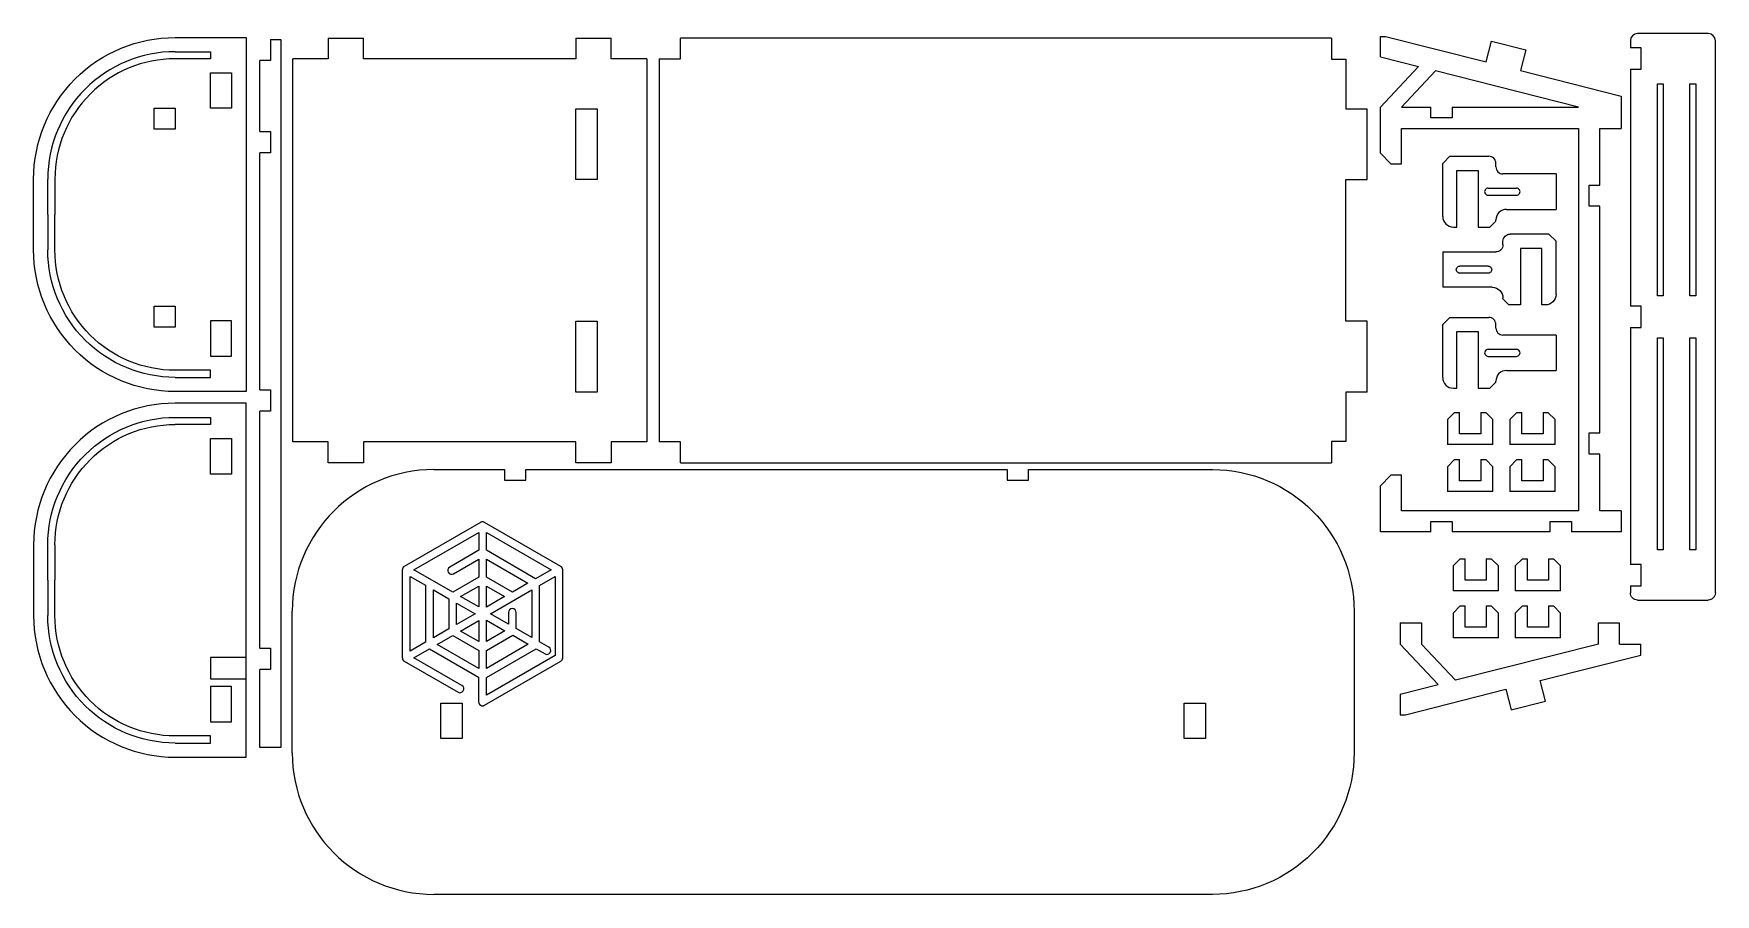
# Model space of a CAD drawing. Extents: x 170 to 408, y 169 to 291.
import ezdxf

# ---------------------------------------------------------------- set-up
doc = ezdxf.new("R2010")
doc.units = 0
doc.layers.add('Decoupe_2', color=7, linetype='CONTINUOUS')

msp = doc.modelspace()

# ---------------------------------------------------------------- linework, layer by layer
at = {"layer": 'Decoupe_2', "color": 6}
for points in [[(200.108658, 290.250149), (200.108658, 240.250152), (190.108658, 240.250152)], [(190.108658, 290.250149), (200.108658, 290.250149)], [(203.55143, 289.985604), (205.05143, 289.985604), (205.05143, 189.985604), (202.05143, 189.985604)], [(203.55143, 289.985604), (203.55143, 286.985604)], [(211.70952, 290.175002), (211.70952, 287.225002)], [(211.70952, 290.175002), (216.70952, 290.175002)], [(216.70952, 287.225002), (216.70952, 290.175002)], [(246.70952, 290.175002), (251.70952, 290.175002)], [(246.70952, 290.175002), (246.70952, 287.225002)], [(251.70952, 287.225002), (251.70952, 290.175002)], [(353.466719, 290.175002), (261.46672, 290.175002)], [(261.46672, 287.225002), (261.46672, 290.175002)], [(353.466719, 290.175002), (353.466719, 287.175002)], [(360.354052, 290.412822), (361.090652, 290.412822)], [(360.354052, 287.504622), (360.354052, 290.412822)], [(361.090652, 290.412822), (375.298872, 286.814122)], [(406.67567, 290.799091), (396.67567, 290.799091)], [(360.354052, 287.504622), (365.734952, 286.141822)], [(375.298872, 286.814122), (376.035452, 289.722322)], [(376.035452, 289.722322), (380.882392, 288.494722)], [(380.882392, 288.494722), (380.145812, 285.586522)], [(395.67567, 289.799091), (395.67567, 288.799092)], [(395.67567, 285.799093), (397.17567, 285.799093), (397.17567, 288.799092), (395.67567, 288.799092)], [(407.67567, 211.799093), (407.67567, 289.799091)], [(202.05143, 276.985604), (202.05143, 286.985604)], [(203.55143, 286.985604), (202.05143, 286.985604)], [(206.70952, 233.125002), (206.70952, 287.225002)], [(211.70952, 287.225002), (206.70952, 287.225002)], [(246.70952, 287.225002), (216.70952, 287.225002)], [(256.70952, 287.225002), (251.70952, 287.225002)], [(256.70952, 287.225002), (256.70952, 233.125002)], [(258.46672, 287.225002), (261.46672, 287.225002)], [(258.46672, 287.225002), (258.46672, 233.125002)], [(353.466719, 287.175002), (355.466719, 287.175002)], [(355.466719, 287.175002), (355.466719, 284.175002)], [(365.734952, 286.141822), (360.354052, 280.412822)], [(380.145812, 285.586522), (394.354052, 281.987922)], [(395.67567, 285.799093), (395.67567, 252.299093)], [(355.466719, 284.175002), (355.466719, 280.175002)], [(360.354052, 273.912822), (360.354052, 280.412822)], [(394.354052, 281.987922), (394.354052, 277.412822)], [(358.466719, 240.175002), (358.466719, 250.175002), (355.466719, 250.175002), (355.466719, 270.175002), (358.466719, 270.175002), (358.466719, 280.175002)], [(355.466719, 280.175002), (358.466719, 280.175002)], [(202.05143, 276.985604), (203.55143, 276.985604)], [(203.55143, 276.985604), (203.55143, 273.985604)], [(363.354052, 272.412822), (363.354052, 277.412822)], [(363.354052, 277.412822), (388.354052, 277.412822)], [(388.354052, 277.412822), (388.354052, 223.412822)], [(389.854052, 269.412822), (391.354052, 269.412822), (391.354052, 277.412822)], [(391.354052, 277.412822), (394.354052, 277.412822)], [(202.05143, 240.485604), (202.05143, 273.985604)], [(203.55143, 273.985604), (202.05143, 273.985604)], [(361.854052, 272.412822), (360.354052, 273.912822)], [(369.16862, 272.479717), (370.16862, 273.479717), (375.66862, 273.479717)], [(361.854052, 272.412822), (363.354052, 272.412822)], [(369.16862, 264.979757), (369.16862, 272.479717)], [(370.66862, 263.479757), (371.16862, 263.479757), (371.16862, 271.479717)], [(371.16862, 271.479717), (374.16862, 271.479717)], [(374.16862, 271.479717), (374.16862, 263.479757)], [(376.66862, 271.979717), (376.66862, 272.479717)], [(385.16863, 270.979717), (377.66862, 270.979717)], [(385.16863, 270.979717), (385.16863, 265.979757)], [(170.108658, 260.250152), (170.108658, 270.250149)], [(389.854052, 266.412822), (389.854052, 269.412822)], [(391.354052, 266.412822), (389.854052, 266.412822)], [(391.354052, 234.412822), (391.354052, 266.412822)], [(376.66862, 264.329757), (375.81862, 263.479757)], [(376.66862, 264.329757), (376.66862, 264.479757)], [(378.16862, 265.979757), (385.16863, 265.979757)], [(374.16862, 263.479757), (375.81862, 263.479757)], [(377.66867, 260.972511), (377.66867, 261.472511)], [(385.16867, 261.472511), (384.16867, 262.472511), (378.66867, 262.472511)], [(385.16867, 253.972551), (385.16867, 261.472511)], [(369.16866, 259.972511), (376.66867, 259.972511)], [(369.16866, 259.972511), (369.16866, 254.972551)], [(383.16867, 260.472511), (380.16867, 260.472511)], [(380.16867, 260.472511), (380.16867, 252.472551)], [(383.66867, 252.472551), (383.16867, 252.472551), (383.16867, 260.472511)], [(376.16867, 254.972551), (369.16866, 254.972551)], [(377.66867, 253.322551), (377.66867, 253.472551)], [(377.66867, 253.322551), (378.51867, 252.472551)], [(380.16867, 252.472551), (378.51867, 252.472551)], [(395.67567, 249.299093), (397.17567, 249.299093), (397.17567, 252.299093), (395.67567, 252.299093)], [(369.16862, 249.717901), (370.16862, 250.717901), (375.66862, 250.717901)], [(369.16862, 242.217941), (369.16862, 249.717901)], [(376.66862, 249.217901), (376.66862, 249.717901)], [(370.66862, 240.717941), (371.16862, 240.717941), (371.16862, 248.717901)], [(371.16862, 248.717901), (374.16862, 248.717901)], [(374.16862, 248.717901), (374.16862, 240.717941)], [(385.16863, 248.217901), (377.66862, 248.217901)], [(385.16863, 248.217901), (385.16863, 243.217941)], [(395.67567, 249.299093), (395.67567, 215.799093)], [(378.16862, 243.217941), (385.16863, 243.217941)], [(202.05143, 240.485604), (203.55143, 240.485604)], [(203.55143, 240.485604), (203.55143, 237.485604)], [(355.466719, 240.175002), (355.466719, 236.175002)], [(358.466719, 240.175002), (355.466719, 240.175002)], [(374.16862, 240.717941), (375.81862, 240.717941)], [(376.66862, 241.567941), (375.81862, 240.717941)], [(376.66862, 241.567941), (376.66862, 241.717941)], [(200.10863, 188.598785), (200.10863, 238.598785), (190.10863, 238.598785)], [(202.05143, 203.985604), (202.05143, 237.485604)], [(203.55143, 237.485604), (202.05143, 237.485604)], [(355.466719, 236.175002), (355.466719, 233.175002)], [(370.837626, 237.28416), (369.837626, 236.28416)], [(369.837626, 236.28416), (369.837626, 232.78416)], [(370.837626, 237.28416), (371.537626, 237.28416)], [(371.537626, 234.28416), (371.537626, 237.28416)], [(374.537626, 237.28416), (375.237626, 237.28416)], [(374.537626, 237.28416), (374.537626, 234.28416)], [(376.237626, 232.78416), (376.237626, 236.28416), (375.237626, 237.28416)], [(379.632546, 237.28416), (378.632546, 236.28416)], [(378.632546, 236.28416), (378.632546, 232.78416)], [(379.632546, 237.28416), (380.332546, 237.28416)], [(380.332546, 234.28416), (380.332546, 237.28416)], [(383.332546, 237.28416), (384.032546, 237.28416)], [(383.332546, 237.28416), (383.332546, 234.28416)], [(385.032546, 232.78416), (385.032546, 236.28416), (384.032546, 237.28416)], [(211.70952, 233.125002), (206.70952, 233.125002)], [(211.70952, 230.175002), (211.70952, 233.125002)], [(246.70952, 233.125002), (216.70952, 233.125002)], [(216.70952, 233.125002), (216.70952, 230.175002)], [(246.70952, 230.175002), (246.70952, 233.125002)], [(251.70952, 233.125002), (251.70952, 230.175002)], [(256.70952, 233.125002), (251.70952, 233.125002)], [(261.46672, 233.125002), (258.46672, 233.125002)], [(261.46672, 230.175002), (261.46672, 233.125002)], [(353.466719, 233.175002), (353.466719, 230.175002)], [(355.466719, 233.175002), (353.466719, 233.175002)], [(374.537626, 234.28416), (371.537626, 234.28416)], [(383.332546, 234.28416), (380.332546, 234.28416)], [(389.854052, 234.412822), (391.354052, 234.412822)], [(389.854052, 231.412822), (389.854052, 234.412822)], [(376.237626, 232.78416), (369.837626, 232.78416)], [(370.837626, 230.634322), (369.837626, 229.634322)], [(370.837626, 230.634322), (371.537626, 230.634322)], [(371.537626, 227.634322), (371.537626, 230.634322)], [(374.537626, 230.634322), (375.237626, 230.634322)], [(374.537626, 230.634322), (374.537626, 227.634322)], [(376.237626, 226.134322), (376.237626, 229.634322), (375.237626, 230.634322)], [(385.032546, 232.78416), (378.632546, 232.78416)], [(379.632546, 230.634322), (378.632546, 229.634322)], [(379.632546, 230.634322), (380.332546, 230.634322)], [(380.332546, 227.634322), (380.332546, 230.634322)], [(383.332546, 230.634322), (384.032546, 230.634322)], [(383.332546, 230.634322), (383.332546, 227.634322)], [(385.032546, 226.134322), (385.032546, 229.634322), (384.032546, 230.634322)], [(391.354052, 231.412822), (389.854052, 231.412822)], [(391.354052, 223.412822), (391.354052, 231.412822)], [(216.70952, 230.175002), (211.70952, 230.175002)], [(226.64118, 229.22464), (236.64118, 229.22464)], [(236.64118, 229.22464), (236.64118, 227.72464)], [(239.64118, 229.22464), (307.64118, 229.22464)], [(239.64118, 227.72464), (239.64118, 229.22464)], [(251.70952, 230.175002), (246.70952, 230.175002)], [(261.46672, 230.175002), (353.466719, 230.175002)], [(307.64118, 229.22464), (307.64118, 227.72464)], [(310.64118, 229.22464), (336.64118, 229.22464)], [(310.64118, 227.72464), (310.64118, 229.22464)], [(361.854052, 228.412822), (360.354052, 226.912822)], [(363.354052, 228.412822), (361.854052, 228.412822)], [(363.354052, 223.412822), (363.354052, 228.412822)], [(369.837626, 229.634322), (369.837626, 226.134322)], [(378.632546, 229.634322), (378.632546, 226.134322)], [(236.64118, 227.72464), (239.64118, 227.72464)], [(307.64118, 227.72464), (310.64118, 227.72464)], [(360.354052, 220.412822), (360.354052, 226.912822)], [(376.237626, 226.134322), (369.837626, 226.134322)], [(374.537626, 227.634322), (371.537626, 227.634322)], [(385.032546, 226.134322), (378.632546, 226.134322)], [(383.332546, 227.634322), (380.332546, 227.634322)], [(388.354052, 223.412822), (363.354052, 223.412822)], [(394.354052, 223.412822), (391.354052, 223.412822)], [(394.354052, 223.412822), (394.354052, 220.412822)], [(367.486742, 221.912822), (370.486742, 221.912822)], [(367.486742, 220.412822), (367.486742, 221.912822)], [(370.486742, 221.912822), (370.486742, 220.412822)], [(384.354052, 221.912822), (387.354052, 221.912822)], [(384.354052, 220.412822), (384.354052, 221.912822)], [(387.354052, 221.912822), (387.354052, 220.412822)], [(170.10863, 218.598785), (170.10863, 208.598785)], [(367.486742, 220.412822), (360.354052, 220.412822)], [(384.354052, 220.412822), (370.486742, 220.412822)], [(394.354052, 220.412822), (387.354052, 220.412822)], [(371.620385, 216.610537), (370.620385, 215.610537)], [(371.620385, 216.610537), (372.320385, 216.610537)], [(372.320385, 213.610537), (372.320385, 216.610537)], [(375.320385, 216.610537), (376.020385, 216.610537)], [(375.320385, 216.610537), (375.320385, 213.610537)], [(377.020385, 212.110537), (377.020385, 215.610537), (376.020385, 216.610537)], [(380.415305, 216.610537), (379.415305, 215.610537)], [(380.415305, 216.610537), (381.115305, 216.610537)], [(381.115305, 213.610537), (381.115305, 216.610537)], [(384.115305, 216.610537), (384.815305, 216.610537)], [(384.115305, 216.610537), (384.115305, 213.610537)], [(385.815305, 212.110537), (385.815305, 215.610537), (384.815305, 216.610537)], [(370.620385, 215.610537), (370.620385, 212.110537)], [(379.415305, 215.610537), (379.415305, 212.110537)], [(395.67567, 212.799093), (397.17567, 212.799093), (397.17567, 215.799093), (395.67567, 215.799093)], [(377.020385, 212.110537), (370.620385, 212.110537)], [(375.320385, 213.610537), (372.320385, 213.610537)], [(385.815305, 212.110537), (379.415305, 212.110537)], [(384.115305, 213.610537), (381.115305, 213.610537)], [(395.67567, 212.799093), (395.67567, 211.799093)], [(206.64158, 189.22464), (206.64158, 209.22467)], [(356.64118, 209.22467), (356.64118, 189.22464)], [(371.620385, 209.960701), (370.620385, 208.960701)], [(371.620385, 209.960701), (372.320385, 209.960701)], [(372.320385, 206.960701), (372.320385, 209.960701)], [(375.320385, 209.960701), (376.020385, 209.960701)], [(375.320385, 209.960701), (375.320385, 206.960701)], [(377.020385, 205.460701), (377.020385, 208.960701), (376.020385, 209.960701)], [(380.415305, 209.960701), (379.415305, 208.960701)], [(380.415305, 209.960701), (381.115305, 209.960701)], [(381.115305, 206.960701), (381.115305, 209.960701)], [(384.115305, 209.960701), (384.815305, 209.960701)], [(384.115305, 209.960701), (384.115305, 206.960701)], [(385.815305, 205.460701), (385.815305, 208.960701), (384.815305, 209.960701)], [(396.67567, 210.799093), (406.67567, 210.799093)], [(363.14984, 207.585824), (366.14984, 207.585824)], [(363.14984, 207.585824), (363.14984, 204.585824)], [(366.14984, 207.585824), (366.14984, 204.585824)], [(370.620385, 208.960701), (370.620385, 205.460701)], [(375.320385, 206.960701), (372.320385, 206.960701)], [(379.415305, 208.960701), (379.415305, 205.460701)], [(384.115305, 206.960701), (381.115305, 206.960701)], [(391.14984, 204.585824), (391.14984, 207.585824)], [(391.14984, 207.585824), (394.14984, 207.585824)], [(394.14984, 204.585824), (394.14984, 207.585824)], [(368.53074, 198.856824), (363.14984, 204.585824)], [(363.14984, 197.494024), (363.14984, 194.585824), (363.88644, 194.585824), (378.09466, 198.184524), (378.83124, 195.276324), (383.67818, 196.503924), (382.9416, 199.412124), (397.14984, 203.010724), (397.14984, 204.585824)], [(391.14984, 204.585824), (370.95422, 199.470724), (366.14984, 204.585824)], [(377.020385, 205.460701), (370.620385, 205.460701)], [(385.815305, 205.460701), (379.415305, 205.460701)], [(394.14984, 204.585824), (397.14984, 204.585824)], [(202.05143, 203.985604), (203.55143, 203.985604)], [(203.55143, 203.985604), (203.55143, 200.985604)], [(202.05143, 189.985604), (202.05143, 200.985604)], [(203.55143, 200.985604), (202.05143, 200.985604)], [(363.14984, 197.494024), (368.53074, 198.856824)], [(190.10863, 188.598785), (200.10863, 188.598785)], [(336.64118, 169.22464), (226.64118, 169.22464)]]:
    msp.add_lwpolyline(points, dxfattribs=at)
at = {"layer": 'Decoupe_2', "color": 5}
for points in [[(190.108658, 288.250149), (195.108658, 288.250149)], [(195.108658, 288.250149), (195.108658, 287.250149)], [(195.108658, 287.250149), (190.108658, 287.250149)], [(195.108658, 280.250149), (195.108658, 285.250149), (198.058658, 285.250149)], [(198.058658, 285.250149), (198.058658, 280.250149)], [(368.158432, 285.527922), (363.354052, 280.412822)], [(388.354052, 280.412822), (368.158432, 285.527922)], [(363.354052, 280.412822), (367.486742, 280.412822)], [(370.486742, 280.412822), (370.486742, 278.912822), (367.486742, 278.912822), (367.486742, 280.412822)], [(370.486742, 280.412822), (388.354052, 280.412822)], [(187.158658, 277.300149), (187.158658, 280.250149)], [(187.158658, 280.250149), (190.108658, 280.250149)], [(190.108658, 280.250149), (190.108658, 277.300149)], [(198.058658, 280.250149), (195.108658, 280.250149)], [(190.108658, 277.300149), (187.158658, 277.300149)], [(172.108658, 265.250149), (172.108658, 270.250149)], [(173.108658, 270.250149), (173.108658, 265.250149)], [(375.58112, 268.979757), (379.58112, 268.979757)], [(375.58112, 267.979757), (379.58112, 267.979757)], [(172.108658, 265.250149), (172.108658, 260.250152)], [(173.108658, 260.250152), (173.108658, 265.250149)], [(375.58117, 257.972551), (371.58117, 257.972551)], [(375.58117, 256.972551), (371.58117, 256.972551)], [(187.158658, 249.350152), (187.158658, 252.300152)], [(187.158658, 252.300152), (190.108658, 252.300152)], [(190.108658, 252.300152), (190.108658, 249.350152)], [(195.108658, 250.250152), (195.108658, 245.250152)], [(198.058658, 245.250152), (198.058658, 250.250152), (195.108658, 250.250152)], [(190.108658, 249.350152), (187.158658, 249.350152)], [(195.108658, 245.250152), (198.058658, 245.250152)], [(375.58112, 246.217941), (379.58112, 246.217941)], [(375.58112, 245.217941), (379.58112, 245.217941)], [(195.108658, 243.250152), (190.108658, 243.250152)], [(195.108658, 242.250152), (195.108658, 243.250152)], [(190.108658, 242.250152), (195.108658, 242.250152)], [(190.10863, 236.598785), (195.10863, 236.598785)], [(195.10863, 235.598785), (190.10863, 235.598785)], [(195.10863, 236.598785), (195.10863, 235.598785)], [(195.10863, 228.598785), (195.10863, 233.598785), (198.05863, 233.598785)], [(198.05863, 233.598785), (198.05863, 228.598785)], [(198.05863, 228.598785), (195.10863, 228.598785)], [(172.10863, 213.598785), (172.10863, 218.598785)], [(173.10863, 218.598785), (173.10863, 213.598785)], [(172.10863, 213.598785), (172.10863, 208.598785)], [(173.10863, 208.598785), (173.10863, 213.598785)], [(195.10863, 198.598785), (195.10863, 193.598785)], [(198.05863, 193.598785), (198.05863, 198.598785), (195.10863, 198.598785)], [(195.10863, 193.598785), (198.05863, 193.598785)], [(195.10863, 191.598785), (190.10863, 191.598785)], [(190.10863, 190.598785), (195.10863, 190.598785)], [(195.10863, 190.598785), (195.10863, 191.598785)]]:
    msp.add_lwpolyline(points, dxfattribs=at)
for points in [[(399.4855, 283.710774), (400.322, 283.710774), (400.322, 253.774273), (399.4855, 253.774273)], [(404.05734, 283.710774), (404.89384, 283.710774), (404.89384, 253.774273), (404.05734, 253.774273)], [(249.70952, 270.175002), (246.70952, 270.175002), (246.70952, 280.175002), (249.70952, 280.175002)], [(249.70952, 250.175002), (249.70952, 240.175002), (246.70952, 240.175002), (246.70952, 250.175002)], [(399.4855, 247.813709), (400.322, 247.813709), (400.322, 217.877208), (399.4855, 217.877208)], [(404.05734, 247.813709), (404.89384, 247.813709), (404.89384, 217.877208), (404.05734, 217.877208)], [(200.10863, 202.657122), (195.10863, 202.657122), (195.10863, 199.657122), (200.10863, 199.657122)], [(227.64118, 196.22464), (230.64118, 196.22464), (230.64118, 191.22464), (227.64118, 191.22464)], [(332.64118, 196.22464), (335.64118, 196.22464), (335.64118, 191.22464), (332.64118, 191.22464)]]:
    msp.add_lwpolyline(points, close=True, dxfattribs=at)
at = {"layer": 'Decoupe_2', "color": 7}
for points in [[(233.24666, 221.770121), (222.46781, 215.546976)], [(244.57211, 215.547075), (233.79476, 221.770121)], [(229.43339, 214.516684), (232.97974, 216.564181), (232.97974, 214.032207), (229.32984, 211.92496), (223.84002, 215.075999), (232.97974, 220.352821), (232.97974, 217.82412)], [(232.97974, 217.82412), (228.88781, 215.461639)], [(222.19179, 215.074751), (222.19179, 202.628378)], [(242.89011, 204.141577), (241.56867, 204.900033), (241.56867, 212.865325), (243.75859, 214.129642), (243.75859, 202.943297), (234.0709, 197.350237)], [(244.8427, 215.07804), (244.84939, 215.079455)], [(244.84279, 202.626807), (244.84279, 215.07374)], [(237.1936, 209.033344), (237.1936, 207.411308), (234.65042, 208.871028), (240.4775, 212.235297), (240.4775, 205.526395), (238.28477, 206.785064)], [(238.28477, 206.785064), (238.28477, 209.033344)], [(222.46676, 202.157388), (222.46876, 202.155888)], [(222.47076, 202.154997), (230.06233, 197.771932)], [(230.60795, 198.716884), (223.82999, 202.630113), (226.0199, 203.894412), (232.97208, 199.880624), (232.97208, 196.40697)], [(233.79068, 195.93115), (244.57001, 202.154324)], [(234.0709, 197.350237), (234.0709, 199.878939), (241.07728, 203.923997), (242.34688, 203.195277)]]:
    msp.add_lwpolyline(points, dxfattribs=at)
for points in [[(241.02309, 213.810307), (234.0709, 217.824105), (234.0709, 220.352894), (243.21298, 215.074712)], [(237.73918, 211.914325), (234.0709, 214.032207), (234.0709, 216.564082), (239.93191, 213.180268)], [(223.29206, 214.132318), (225.48196, 212.875377), (225.48196, 204.837607), (223.29206, 203.573307)], [(226.57314, 205.467674), (226.57314, 212.249132), (228.76587, 210.990554), (228.76587, 206.733706)], [(232.97974, 209.829919), (230.42419, 211.296718), (232.97974, 212.772085)], [(234.0709, 212.77217), (236.64801, 211.284272), (234.0709, 209.796443)], [(229.85707, 210.364139), (232.46322, 208.868226), (229.85707, 207.363591)], [(232.97974, 207.906448), (232.97974, 204.930722), (230.40265, 206.418536)], [(234.0709, 207.945528), (236.68938, 206.442521), (234.0709, 204.930791)], [(227.11874, 204.522694), (229.31147, 205.78865), (232.97974, 203.670768), (232.97974, 201.138796)], [(234.0709, 203.670853), (237.78375, 205.814463), (239.98293, 204.55216), (234.0709, 201.138881)]]:
    msp.add_lwpolyline(points, close=True, dxfattribs=at)
at = {"layer": 'Decoupe_2', "color": 6}
for points in [[(175.966522, 284.392285), (179.71725, 288.143012), (184.804328, 290.250149), (190.108658, 290.250149)], [(396.67567, 290.799091), (396.123385, 290.799091), (395.67567, 290.351376), (395.67567, 289.799091)], [(407.67567, 289.799091), (407.67567, 290.351376), (407.227955, 290.799091), (406.67567, 290.799091)], [(170.108658, 270.250149), (170.108658, 275.554479), (172.215795, 280.641557), (175.966522, 284.392285)], [(376.375727, 273.186824), (376.18819, 273.37436), (375.933836, 273.479717), (375.66862, 273.479717)], [(376.66862, 272.479717), (376.66862, 272.744933), (376.563263, 272.999287), (376.375727, 273.186824)], [(376.66862, 271.979717), (376.66862, 271.714501), (376.773977, 271.460147), (376.961513, 271.27261)], [(376.961513, 271.27261), (377.14905, 271.085074), (377.403404, 270.979717), (377.66862, 270.979717)], [(369.16862, 264.979757), (369.16862, 264.581932), (369.326655, 264.200401), (369.60796, 263.919097)], [(369.60796, 263.919097), (369.889264, 263.637792), (370.270795, 263.479757), (370.66862, 263.479757)], [(377.10796, 265.540417), (376.826655, 265.259113), (376.66862, 264.877582), (376.66862, 264.479757)], [(378.16862, 265.979757), (377.770795, 265.979757), (377.389264, 265.821722), (377.10796, 265.540417)], [(377.66867, 261.472511), (377.66867, 261.737727), (377.774027, 261.992081), (377.961563, 262.179618)], [(377.961563, 262.179618), (378.1491, 262.367154), (378.403454, 262.472511), (378.66867, 262.472511)], [(175.966522, 246.108016), (172.215795, 249.858744), (170.108658, 254.945822), (170.108658, 260.250152)], [(377.375777, 260.265404), (377.18824, 260.077868), (376.933886, 259.972511), (376.66867, 259.972511)], [(377.66867, 260.972511), (377.66867, 260.707295), (377.563313, 260.452941), (377.375777, 260.265404)], [(376.16867, 254.972551), (376.566495, 254.972551), (376.948026, 254.814516), (377.22933, 254.533211)], [(377.22933, 254.533211), (377.510635, 254.251907), (377.66867, 253.870376), (377.66867, 253.472551)], [(384.72933, 252.911891), (384.448026, 252.630586), (384.066495, 252.472551), (383.66867, 252.472551)], [(385.16867, 253.972551), (385.16867, 253.574726), (385.010635, 253.193195), (384.72933, 252.911891)], [(376.375727, 250.425008), (376.18819, 250.612544), (375.933836, 250.717901), (375.66862, 250.717901)], [(376.66862, 249.717901), (376.66862, 249.983117), (376.563263, 250.237471), (376.375727, 250.425008)], [(376.66862, 249.217901), (376.66862, 248.952685), (376.773977, 248.698331), (376.961513, 248.510794)], [(376.961513, 248.510794), (377.14905, 248.323258), (377.403404, 248.217901), (377.66862, 248.217901)], [(190.108658, 240.250152), (184.804328, 240.250152), (179.71725, 242.357289), (175.966522, 246.108016)], [(377.10796, 242.778601), (376.826655, 242.497297), (376.66862, 242.115766), (376.66862, 241.717941)], [(378.16862, 243.217941), (377.770795, 243.217941), (377.389264, 243.059906), (377.10796, 242.778601)], [(369.16862, 242.217941), (369.16862, 241.820116), (369.326655, 241.438585), (369.60796, 241.157281)], [(369.60796, 241.157281), (369.889264, 240.875976), (370.270795, 240.717941), (370.66862, 240.717941)], [(190.10863, 238.598785), (184.8043, 238.598785), (179.717222, 236.491648), (175.966494, 232.740921)], [(175.966494, 232.740921), (172.215767, 228.990193), (170.10863, 223.903115), (170.10863, 218.598785)], [(226.64118, 229.22464), (215.595653, 229.224419), (206.641597, 220.270197), (206.64158, 209.22467)], [(336.64118, 229.22464), (347.686863, 229.22464), (356.641163, 220.270353), (356.64118, 209.22467)], [(395.968563, 211.091986), (395.781027, 211.279523), (395.67567, 211.533877), (395.67567, 211.799093)], [(407.67567, 211.799093), (407.67567, 211.533877), (407.570313, 211.279523), (407.382777, 211.091986)], [(396.67567, 210.799093), (396.410454, 210.799093), (396.1561, 210.90445), (395.968563, 211.091986)], [(407.382777, 211.091986), (407.19524, 210.90445), (406.940886, 210.799093), (406.67567, 210.799093)], [(170.10863, 208.598785), (170.10863, 203.294455), (172.215767, 198.207377), (175.966494, 194.456649)], [(175.966494, 194.456649), (179.717222, 190.705922), (184.8043, 188.598785), (190.10863, 188.598785)], [(206.64158, 189.22464), (206.64158, 178.179101), (215.595641, 169.224861), (226.64118, 169.22464)], [(356.64118, 189.22464), (356.64118, 183.92031), (354.534043, 178.833232), (350.783316, 175.082504)], [(350.783316, 175.082504), (347.032588, 171.331777), (341.94551, 169.22464), (336.64118, 169.22464)]]:
    msp.add_open_spline(points, degree=3, dxfattribs=at)
at = {"layer": 'Decoupe_2', "color": 5}
for points in [[(190.108658, 288.250149), (185.334761, 288.250149), (180.756391, 286.353726), (177.380736, 282.978071)], [(190.108658, 287.250149), (185.599978, 287.250149), (181.275961, 285.459083), (178.087843, 282.270964)], [(177.380736, 282.978071), (174.005081, 279.602416), (172.108658, 275.024046), (172.108658, 270.250149)], [(178.087843, 282.270964), (174.899724, 279.082846), (173.108658, 274.758829), (173.108658, 270.250149)], [(375.148107, 268.729757), (375.058791, 268.575056), (375.058791, 268.384458), (375.148107, 268.229757)], [(375.58112, 268.979757), (375.402487, 268.979757), (375.237424, 268.884458), (375.148107, 268.729757)], [(380.014133, 268.729757), (379.924816, 268.884458), (379.759753, 268.979757), (379.58112, 268.979757)], [(380.014133, 268.229757), (380.103449, 268.384458), (380.103449, 268.575056), (380.014133, 268.729757)], [(375.148107, 268.229757), (375.237424, 268.075056), (375.402487, 267.979757), (375.58112, 267.979757)], [(379.58112, 267.979757), (379.759753, 267.979757), (379.924816, 268.075056), (380.014133, 268.229757)], [(177.380736, 247.52223), (174.005081, 250.897885), (172.108658, 255.476255), (172.108658, 260.250152)], [(178.087843, 248.229337), (174.899724, 251.417455), (173.108658, 255.741472), (173.108658, 260.250152)], [(371.148157, 257.222551), (371.058841, 257.377252), (371.058841, 257.56785), (371.148157, 257.722551)], [(371.148157, 257.722551), (371.237474, 257.877252), (371.402537, 257.972551), (371.58117, 257.972551)], [(371.58117, 256.972551), (371.402537, 256.972551), (371.237474, 257.06785), (371.148157, 257.222551)], [(375.58117, 257.972551), (375.759803, 257.972551), (375.924866, 257.877252), (376.014183, 257.722551)], [(376.014183, 257.222551), (375.924866, 257.06785), (375.759803, 256.972551), (375.58117, 256.972551)], [(376.014183, 257.722551), (376.103499, 257.56785), (376.103499, 257.377252), (376.014183, 257.222551)], [(190.108658, 242.250152), (185.334761, 242.250152), (180.756391, 244.146575), (177.380736, 247.52223)], [(190.108658, 243.250152), (185.599978, 243.250152), (181.275961, 245.041218), (178.087843, 248.229337)], [(375.148107, 245.967941), (375.058791, 245.81324), (375.058791, 245.622642), (375.148107, 245.467941)], [(375.58112, 246.217941), (375.402487, 246.217941), (375.237424, 246.122642), (375.148107, 245.967941)], [(375.148107, 245.467941), (375.237424, 245.31324), (375.402487, 245.217941), (375.58112, 245.217941)], [(380.014133, 245.967941), (379.924816, 246.122642), (379.759753, 246.217941), (379.58112, 246.217941)], [(379.58112, 245.217941), (379.759753, 245.217941), (379.924816, 245.31324), (380.014133, 245.467941)], [(380.014133, 245.467941), (380.103449, 245.622642), (380.103449, 245.81324), (380.014133, 245.967941)], [(177.380708, 231.326707), (180.756363, 234.702362), (185.334733, 236.598785), (190.10863, 236.598785)], [(178.087815, 230.6196), (181.275933, 233.807719), (185.59995, 235.598785), (190.10863, 235.598785)], [(172.10863, 218.598785), (172.10863, 223.372682), (174.005053, 227.951052), (177.380708, 231.326707)], [(173.10863, 218.598785), (173.10863, 223.107465), (174.899696, 227.431482), (178.087815, 230.6196)], [(177.380708, 195.870863), (174.005053, 199.246518), (172.10863, 203.824888), (172.10863, 208.598785)], [(178.087815, 196.57797), (174.899696, 199.766088), (173.10863, 204.090105), (173.10863, 208.598785)], [(190.10863, 190.598785), (185.334733, 190.598785), (180.756363, 192.495208), (177.380708, 195.870863)], [(190.10863, 191.598785), (185.59995, 191.598785), (181.275933, 193.389851), (178.087815, 196.57797)]]:
    msp.add_open_spline(points, degree=3, dxfattribs=at)
at = {"layer": 'Decoupe_2', "color": 7}
for points in [[(233.25166, 221.772221), (233.25072, 221.771398), (233.24966, 221.771021), (233.24666, 221.770121)], [(233.31146, 221.801611), (233.29076, 221.793011), (233.27116, 221.783151), (233.25166, 221.772221)], [(233.31646, 221.803111), (233.31553, 221.802562), (233.31446, 221.802159), (233.31146, 221.801611)], [(233.37386, 221.822491), (233.35436, 221.817091), (233.33506, 221.810681), (233.31646, 221.803111)], [(233.38986, 221.826591), (233.38386, 221.825391), (233.38086, 221.823891), (233.37386, 221.822491)], [(233.43956, 221.836491), (233.42286, 221.833991), (233.40596, 221.830791), (233.38986, 221.826591)], [(233.45556, 221.838991), (233.44956, 221.838335), (233.44536, 221.837391), (233.43956, 221.836491)], [(233.52066, 221.843291), (233.49866, 221.843291), (233.47696, 221.841591), (233.45556, 221.838991)], [(233.58576, 221.838991), (233.56436, 221.841491), (233.54276, 221.843291), (233.52066, 221.843291)], [(233.60196, 221.836491), (233.59596, 221.837316), (233.58996, 221.838291), (233.58576, 221.838991)], [(233.65166, 221.826591), (233.63536, 221.830591), (233.61866, 221.833791), (233.60196, 221.836491)], [(233.66766, 221.822491), (233.66166, 221.823891), (233.65866, 221.825391), (233.65166, 221.826591)], [(233.72506, 221.803111), (233.70646, 221.810711), (233.68726, 221.816981), (233.66766, 221.822491)], [(233.73006, 221.801611), (233.72913, 221.802162), (233.72806, 221.802563), (233.72506, 221.803111)], [(233.78976, 221.772221), (233.77036, 221.783071), (233.75056, 221.793061), (233.73006, 221.801611)], [(233.79476, 221.770121), (233.79381, 221.770944), (233.79276, 221.771321), (233.78976, 221.772221)], [(222.19207, 215.079051), (222.19207, 215.077851), (222.19179, 215.076251), (222.19179, 215.074751)], [(222.19707, 215.146031), (222.19507, 215.123801), (222.19207, 215.101421), (222.19207, 215.079051)], [(222.19803, 215.151631), (222.19777, 215.150131), (222.19734, 215.147331), (222.19707, 215.146031)], [(222.20933, 215.210251), (222.20433, 215.190851), (222.20133, 215.171311), (222.19803, 215.151631)], [(222.21433, 215.225831), (222.21339, 215.220131), (222.21233, 215.215931), (222.20933, 215.210251)], [(222.23093, 215.274541), (222.22393, 215.258391), (222.21963, 215.242111), (222.21433, 215.225831)], [(222.23693, 215.288841), (222.23493, 215.284541), (222.23193, 215.278941), (222.23093, 215.274541)], [(222.26543, 215.346611), (222.25413, 215.327641), (222.24523, 215.308371), (222.23693, 215.288841)], [(222.26611, 215.347446), (222.26593, 215.347163), (222.26577, 215.34688), (222.26543, 215.346611)], [(222.26811, 215.350246), (222.26743, 215.34934), (222.26714, 215.348746), (222.26611, 215.347446)], [(222.30231, 215.401646), (222.28951, 215.385216), (222.27861, 215.368236), (222.26811, 215.350246)], [(222.31431, 215.415806), (222.30931, 215.411506), (222.30631, 215.407306), (222.30231, 215.401646)], [(222.34701, 215.453326), (222.33571, 215.441996), (222.32491, 215.428976), (222.31431, 215.415806)], [(222.35901, 215.464656), (222.35401, 215.460356), (222.35101, 215.456156), (222.34701, 215.453326)], [(222.40571, 215.505716), (222.38931, 215.492976), (222.37391, 215.479236), (222.35901, 215.464656)], [(222.40771, 215.507216), (222.40703, 215.506649), (222.40676, 215.506016), (222.40571, 215.505716)], [(222.46281, 215.544176), (222.44381, 215.532846), (222.42531, 215.520826), (222.40771, 215.507216)], [(222.46781, 215.546976), (222.46581, 215.546069), (222.46581, 215.544176), (222.46281, 215.544176)], [(228.88781, 215.461639), (228.62683, 215.310964), (228.53744, 214.977248), (228.68813, 214.716367)], [(228.68813, 214.716367), (228.8388, 214.455484), (229.17252, 214.365909), (229.43339, 214.516684)], [(244.57711, 215.544275), (244.57511, 215.545182), (244.57511, 215.547075), (244.57211, 215.547075)], [(244.63181, 215.507595), (244.61421, 215.521755), (244.59601, 215.533225), (244.57711, 215.544275)], [(244.63681, 215.503295), (244.63481, 215.504495), (244.63481, 215.506095), (244.63181, 215.507595)], [(244.68111, 215.464215), (244.66691, 215.478375), (244.65221, 215.491115), (244.63681, 215.503295)], [(244.69391, 215.451475), (244.68891, 215.455775), (244.68591, 215.459975), (244.68111, 215.464215)], [(244.72651, 215.414095), (244.71751, 215.426845), (244.70531, 215.439725), (244.69391, 215.451475)], [(244.73851, 215.401355), (244.73351, 215.405655), (244.73151, 215.409855), (244.72651, 215.414095)], [(244.77471, 215.347405), (244.76271, 215.366375), (244.75141, 215.384365), (244.73851, 215.401355)], [(244.80351, 215.289065), (244.79551, 215.308745), (244.78591, 215.328295), (244.77471, 215.347405)], [(244.81051, 215.273215), (244.80851, 215.278815), (244.80551, 215.284545), (244.80351, 215.289065)], [(244.82671, 215.225785), (244.82171, 215.241785), (244.81771, 215.257645), (244.81051, 215.273215)], [(244.83171, 215.209635), (244.83079, 215.215235), (244.82971, 215.220965), (244.82671, 215.225785)], [(244.84371, 215.150305), (244.84171, 215.170135), (244.83671, 215.189955), (244.83171, 215.209635)], [(244.84279, 215.07374), (244.84305, 215.07524), (244.84279, 215.07654), (244.8427, 215.07804)], [(244.84439, 215.146005), (244.84422, 215.147505), (244.84371, 215.148805), (244.84371, 215.150305)], [(244.84939, 215.079455), (244.84923, 215.101685), (244.84846, 215.123785), (244.84439, 215.146005)], [(237.73918, 209.578932), (237.43792, 209.578932), (237.1936, 209.334591), (237.1936, 209.033344)], [(238.28477, 209.033344), (238.28477, 209.334591), (238.04044, 209.578932), (237.73918, 209.578932)], [(222.19179, 202.628378), (222.19179, 202.626878), (222.19207, 202.625578), (222.19213, 202.624078)], [(222.19213, 202.624078), (222.19231, 202.601848), (222.19308, 202.579748), (222.19713, 202.557528)], [(222.19713, 202.557528), (222.1973, 202.556028), (222.19782, 202.554728), (222.19782, 202.553228)], [(222.19782, 202.553228), (222.19982, 202.533398), (222.20482, 202.513578), (222.20982, 202.493898)], [(222.20982, 202.493898), (222.21077, 202.488298), (222.21182, 202.482568), (222.21482, 202.477748)], [(222.21482, 202.477748), (222.21982, 202.461748), (222.22282, 202.445888), (222.23102, 202.430318)], [(222.23102, 202.430318), (222.23302, 202.424718), (222.23602, 202.420418), (222.23802, 202.414468)], [(222.23802, 202.414468), (222.24602, 202.394788), (222.25592, 202.375238), (222.26682, 202.356128)], [(222.26682, 202.356128), (222.26716, 202.355489), (222.26751, 202.355028), (222.26776, 202.354628)], [(222.26776, 202.354628), (222.27976, 202.334528), (222.29236, 202.314978), (222.30686, 202.296428)], [(222.30686, 202.296428), (222.31486, 202.285098), (222.32416, 202.276478), (222.33306, 202.266558)], [(222.33306, 202.266558), (222.34006, 202.258058), (222.34726, 202.250408), (222.35416, 202.242908)], [(222.35416, 202.242908), (222.36616, 202.231578), (222.37766, 202.221668), (222.38996, 202.211608)], [(222.38996, 202.211608), (222.39596, 202.206008), (222.40196, 202.200278), (222.40816, 202.196028)], [(222.40816, 202.196028), (222.42236, 202.184698), (222.43636, 202.176348), (222.45116, 202.167288)], [(222.45116, 202.167288), (222.45716, 202.164488), (222.46016, 202.160288), (222.46676, 202.157388)], [(222.46876, 202.155888), (222.46946, 202.155619), (222.46972, 202.155251), (222.47076, 202.154997)], [(242.34688, 203.195277), (242.43248, 203.146147), (242.52593, 203.122777), (242.61793, 203.122777)], [(242.61793, 203.122777), (242.80699, 203.122777), (242.99085, 203.221187), (243.09168, 203.396856)], [(243.09168, 203.396856), (243.24164, 203.658192), (243.15138, 203.991638), (242.89011, 204.141577)], [(244.57001, 202.154324), (244.73877, 202.251744), (244.84279, 202.431939), (244.84279, 202.626807)], [(230.06233, 197.771932), (230.3236, 197.621172), (230.65704, 197.710772), (230.80762, 197.97161)], [(230.80762, 197.97161), (230.95821, 198.232492), (230.86902, 198.566213), (230.60795, 198.716884)], [(232.97208, 196.40697), (232.97208, 196.40597), (232.97234, 196.40297), (232.97234, 196.40097)], [(232.97234, 196.40097), (232.97244, 196.38967), (232.97328, 196.37747), (232.97434, 196.36567)], [(232.97434, 196.36567), (232.97469, 196.35867), (232.97505, 196.35297), (232.97528, 196.34627)], [(232.97528, 196.34627), (232.97625, 196.33497), (232.97728, 196.32487), (232.98028, 196.31417)], [(232.98028, 196.31417), (232.98126, 196.30717), (232.98228, 196.29927), (232.98528, 196.29197)], [(232.98528, 196.29197), (232.98728, 196.28397), (232.99028, 196.27427), (232.99228, 196.26547)], [(232.99228, 196.26547), (232.99428, 196.25747), (232.99728, 196.24777), (233.00028, 196.23917)], [(233.00028, 196.23917), (233.00228, 196.23217), (233.00528, 196.22497), (233.00828, 196.21807)], [(233.00828, 196.21807), (233.01328, 196.20807), (233.01628, 196.19787), (233.01848, 196.18787)], [(233.01848, 196.18787), (233.02048, 196.18187), (233.02448, 196.17657), (233.02648, 196.17007)], [(233.02648, 196.17007), (233.03148, 196.16007), (233.03548, 196.14927), (233.04228, 196.13917)], [(233.04228, 196.13917), (233.04321, 196.13817), (233.04428, 196.13517), (233.04428, 196.13317)], [(233.04428, 196.13317), (233.04628, 196.13017), (233.04928, 196.12717), (233.05028, 196.12517)], [(233.05028, 196.12517), (233.05828, 196.10987), (233.06938, 196.09517), (233.07988, 196.08087)], [(233.07988, 196.08087), (233.08488, 196.07487), (233.08788, 196.07087), (233.09118, 196.06597)], [(233.09118, 196.06597), (233.10398, 196.04967), (233.11798, 196.03397), (233.13278, 196.01927)], [(233.13278, 196.01927), (233.13778, 196.01527), (233.14078, 196.01227), (233.14558, 196.00797)], [(233.14558, 196.00797), (233.15688, 195.99667), (233.16908, 195.98697), (233.18138, 195.97727)], [(233.18138, 195.97727), (233.18738, 195.97327), (233.19418, 195.96727), (233.19978, 195.96307)], [(233.19978, 195.96307), (233.21258, 195.95507), (233.22558, 195.94537), (233.23898, 195.93727)], [(233.23898, 195.93727), (233.24398, 195.93427), (233.24698, 195.93127), (233.25318, 195.92927)], [(233.25318, 195.92927), (233.27168, 195.91927), (233.29118, 195.90957), (233.31108, 195.90137)], [(233.31108, 195.90137), (233.31308, 195.90037), (233.31708, 195.90037), (233.31908, 195.89837)], [(233.31908, 195.89837), (233.33638, 195.89137), (233.35388, 195.88567), (233.37198, 195.88077)], [(233.37198, 195.88077), (233.37798, 195.87977), (233.38328, 195.87777), (233.38818, 195.87677)], [(233.38818, 195.87677), (233.40398, 195.87277), (233.42018, 195.86977), (233.43658, 195.86677)], [(233.43658, 195.86677), (233.44258, 195.86587), (233.44858, 195.86577), (233.45388, 195.86377)], [(233.45388, 195.86377), (233.47368, 195.86077), (233.49388, 195.85977), (233.51398, 195.85977)], [(233.51398, 195.85977), (233.51492, 195.85977), (233.51598, 195.85948), (233.51898, 195.85948)], [(233.51898, 195.85948), (233.52098, 195.85948), (233.52498, 195.85993), (233.52698, 195.86005)], [(233.52698, 195.86005), (233.54528, 195.86032), (233.56308, 195.86105), (233.58088, 195.86305)], [(233.58088, 195.86305), (233.58888, 195.86387), (233.59538, 195.86405), (233.60238, 195.86605)], [(233.60238, 195.86605), (233.61698, 195.86905), (233.63168, 195.87005), (233.64568, 195.87405)], [(233.64568, 195.87405), (233.65268, 195.87505), (233.65988, 195.87705), (233.66588, 195.88005)], [(233.66588, 195.88005), (233.68348, 195.88605), (233.70108, 195.89135), (233.71798, 195.89765)], [(233.71798, 195.89765), (233.71998, 195.89865), (233.72398, 195.89865), (233.72598, 195.90065)], [(233.72598, 195.90065), (233.74668, 195.90865), (233.76628, 195.91905), (233.78568, 195.93015)], [(233.78568, 195.93015), (233.78664, 195.93097), (233.78768, 195.93115), (233.79068, 195.93115)]]:
    msp.add_open_spline(points, degree=3, dxfattribs=at)

doc.saveas('drawing.dxf')
